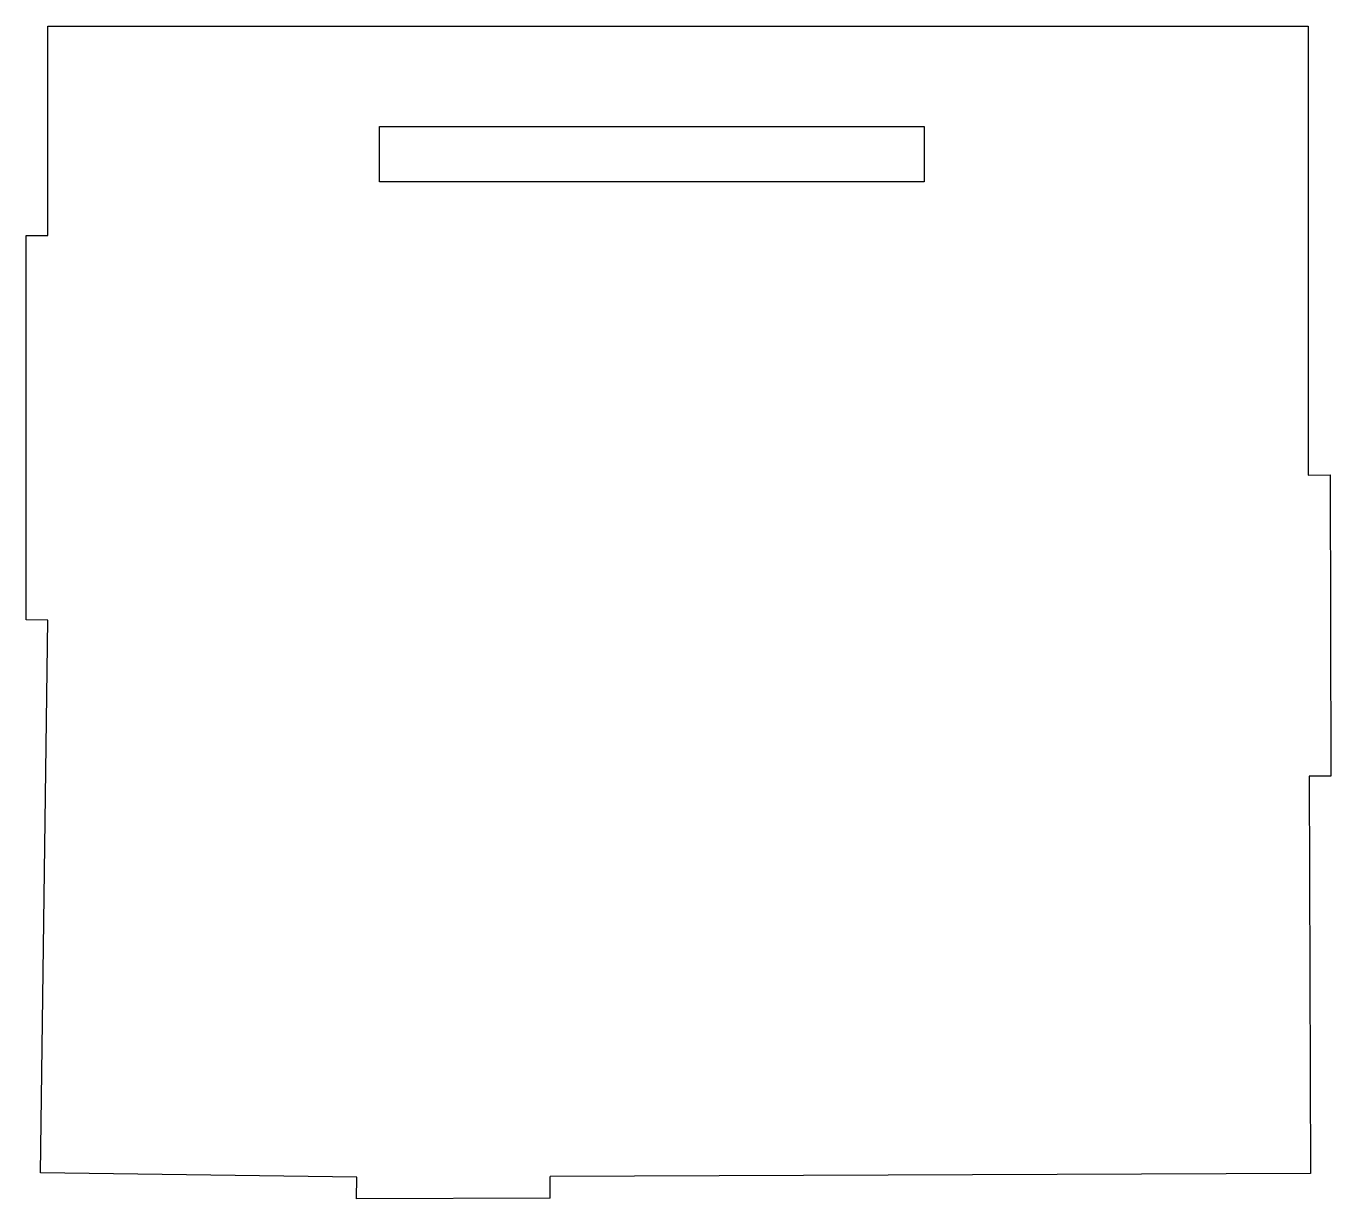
# Model space of a CAD drawing. Extents: x -294 to 5, y -196 to 73.
import ezdxf

# ---------------------------------------------------------------- set-up
doc = ezdxf.new("R2010")
doc.units = 0
doc.layers.get('0').update_dxf_attribs({"linetype": 'continuous'})

# ---------------------------------------------------------------- blocks, each defined once
blk = doc.blocks.new('SHAPE2DVIEW001')
at = {"color": 0}
for p, q in [((-289.27, 25.2), (-289.27, 73.25)), ((-289.27, 73.25), (-0.18, 73.25)), ((-0.18, 73.25), (-0.18, -29.73)), ((-213.18, 37.49), (-213.18, 50.22)), ((-213.18, 50.22), (-88.31, 50.22)), ((-88.31, 50.22), (-88.31, 37.49)), ((-88.31, 37.49), (-213.18, 37.49)), ((-294.27, -62.97), (-294.27, 25.2)), ((-294.27, 25.2), (-289.27, 25.2)), ((-0.18, -29.73), (4.82, -29.72)), ((4.82, -29.72), (5.02, -98.82)), ((-289.27, -63.04), (-294.27, -62.97)), ((-290.97, -189.82), (-289.27, -63.04)), ((5.02, -98.82), (0.02, -98.84)), ((0.02, -98.84), (0.38, -189.94)), ((-218.43, -190.79), (-290.97, -189.82)), ((-218.5, -195.79), (-218.43, -190.79)), ((0.38, -189.94), (-174.05, -190.62)), ((-174.03, -195.62), (-174.05, -190.62)), ((-174.03, -195.62), (-218.5, -195.79))]:
    blk.add_line(p, q, dxfattribs=at)

msp = doc.modelspace()

# ---------------------------------------------------------------- block references
at = {"color": 0}
msp.add_blockref('SHAPE2DVIEW001', (0, 0), dxfattribs=at)

doc.saveas('drawing.dxf')
